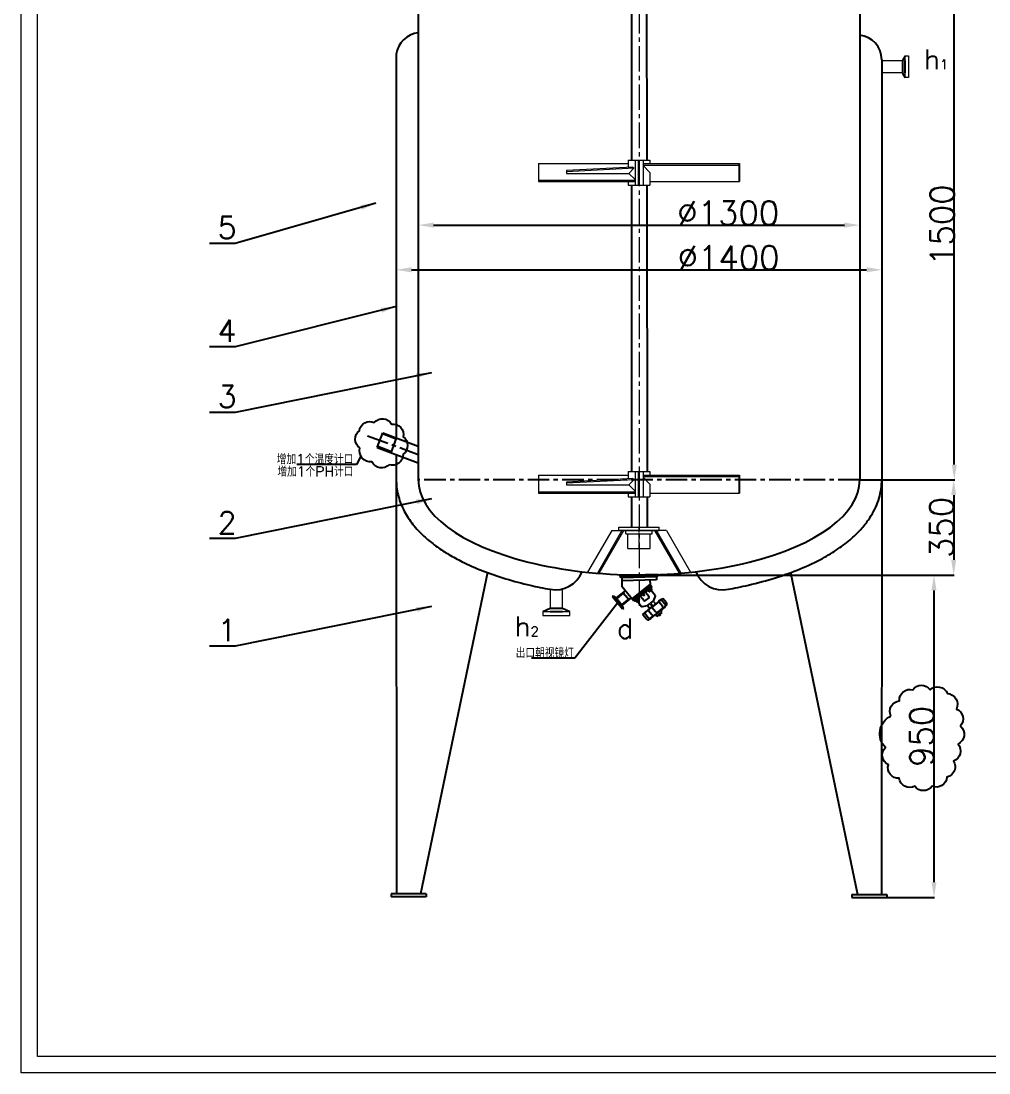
# Model space of a CAD drawing. Header units: millimetres. Extents: x 4043 to 11140, y -55 to 4644.
# Drawn here: x 4043 to 6894, y -55 to 3043 of the extents above; entities that cross this region are included whole.
import ezdxf

# ---------------------------------------------------------------- set-up
doc = ezdxf.new("R2010")
doc.units = ezdxf.units.MM
doc.header["$PDMODE"] = 3
for name, pattern in [('CENTER2', [1.125, 0.75, -0.125, 0.125, -0.125]), ('CENTERX2', [101.6, 63.5, -12.7, 12.7, -12.7]), ('点画线', [18, 12, -2, 2, -2])]:
    doc.linetypes.add(name, pattern=pattern)
for name, color, linetype, lineweight in [('EB0', 7, 'Continuous', 35), ('中心线', 1, 'CENTER2', 15), ('中心线层', 1, '点画线', 18), ('实线', 7, 'Continuous', 20), ('细实线层', 7, 'Continuous', 18)]:
    doc.layers.add(name, color=color, linetype=linetype, lineweight=lineweight)
for name, color, linetype in [('图层1', 2, 'Continuous'), ('点划线', 7, 'CENTERX2'), ('细实线', 7, 'Continuous')]:
    doc.layers.add(name, color=color, linetype=linetype)
doc.styles.get("Standard").update_dxf_attribs({"font": 'txt', "bigfont": 'gbcbig.shx'})
doc.dimstyles.new('ISO-25', dxfattribs={"dimtxt": 2.5, "dimasz": 2.5, "dimexe": 1.25, "dimexo": 0.625, "dimtad": 1, "dimtxsty": 'Standard', "dimcen": 2.5, "dimadec": 0, "dimazin": 0, "dimtfac": 1, "dimtmove": 0, "dimatfit": 3, "dimfxl": 0, "dimarcsym": 0})
pattern_1 = [(294.605025, (2215.4328, 1975.408), (0.72167718, 0.33048618), [])]

# ---------------------------------------------------------------- blocks, each defined once
blk = doc.blocks.new('*D4')
at = {"color": 0, "lineweight": -2, "transparency": 16777216}
for p, q in [((5148.3, 2648.2), (5148.3, 2309.1)), ((5193.3, 2310.4), (6533.4, 2310.4)), ((6578.4, 2311), (6578.4, 2311.6))]:
    blk.add_line(p, q, dxfattribs=at)
at = {"color": 0, "transparency": 16777216}
for points in [[(5193.3, 2317.9), (5193.3, 2302.9), (5148.3, 2310.4)], [(6533.4, 2317.9), (6533.4, 2302.9), (6578.4, 2310.4)]]:
    blk.add_solid(points, dxfattribs=at)
at = {"layer": 'Defpoints', "color": 0, "transparency": 16777216}
for p in [(5148.3, 2648.8), (6578.4, 2310.4), (6578.4, 2310.4)]:
    blk.add_point(p, dxfattribs=at)
at = {"color": 0, "transparency": 16777216, "insert": (6127.1, 2346), "char_height": 70, "attachment_point": 5}
blk.add_mtext('%%C1400', dxfattribs=at)
blk = doc.blocks.new('*D5')
at = {"color": 0, "lineweight": -2, "transparency": 16777216}
for p, q in [((5213.3, 2883.1), (5213.3, 2440.8)), ((6513.3, 2883.2), (6513.3, 2440.8)), ((5258.3, 2442), (6468.3, 2442))]:
    blk.add_line(p, q, dxfattribs=at)
at = {"color": 0, "transparency": 16777216}
for points in [[(5258.3, 2449.5), (5258.3, 2434.5), (5213.3, 2442)], [(6468.3, 2449.5), (6468.3, 2434.5), (6513.3, 2442)]]:
    blk.add_solid(points, dxfattribs=at)
at = {"layer": 'Defpoints', "color": 0, "transparency": 16777216}
for p in [(5213.3, 2883.7), (6513.3, 2883.8), (6513.3, 2442)]:
    blk.add_point(p, dxfattribs=at)
at = {"color": 0, "transparency": 16777216, "insert": (6126, 2477.7), "char_height": 70, "attachment_point": 5}
blk.add_mtext('%%C1300', dxfattribs=at)
blk = doc.blocks.new('*D6')
at = {"color": 0, "lineweight": -2, "transparency": 16777216}
for p, q in [((6513.9, 3192), (6793.1, 3192)), ((6791.9, 1737), (6791.9, 3147)), ((6579, 1692), (6793.1, 1692))]:
    blk.add_line(p, q, dxfattribs=at)
at = {"color": 0, "transparency": 16777216}
for points in [[(6784.4, 3147), (6799.4, 3147), (6791.9, 3192)], [(6784.4, 1737), (6799.4, 1737), (6791.9, 1692)]]:
    blk.add_solid(points, dxfattribs=at)
at = {"layer": 'Defpoints', "color": 0, "transparency": 16777216}
for p in [(6513.3, 3192), (6791.9, 3192), (6578.4, 1692)]:
    blk.add_point(p, dxfattribs=at)
at = {"color": 0, "transparency": 16777216, "insert": (6756.3, 2442), "char_height": 70, "attachment_point": 5, "rotation": 90}
blk.add_mtext('1500', dxfattribs=at)
blk = doc.blocks.new('*D7')
at = {"color": 0, "lineweight": -2, "transparency": 16777216}
for p, q in [((6514, 1692), (6791.4, 1692)), ((6790.2, 1647), (6790.2, 1456.2)), ((5883.1, 1411.2), (6791.4, 1411.2))]:
    blk.add_line(p, q, dxfattribs=at)
at = {"color": 0, "transparency": 16777216}
for points in [[(6782.7, 1647), (6797.7, 1647), (6790.2, 1692)], [(6782.7, 1456.2), (6797.7, 1456.2), (6790.2, 1411.2)]]:
    blk.add_solid(points, dxfattribs=at)
at = {"layer": 'Defpoints', "color": 0, "transparency": 16777216}
for p in [(6513.4, 1692), (5882.5, 1411.2), (6790.2, 1411.2)]:
    blk.add_point(p, dxfattribs=at)
at = {"color": 0, "transparency": 16777216, "insert": (6754.6, 1551.6), "char_height": 70, "attachment_point": 5, "rotation": 90}
blk.add_mtext('350', dxfattribs=at)
blk = doc.blocks.new('*D8')
at = {"color": 0, "lineweight": -2, "transparency": 16777216}
for p, q in [((5883.6, 1411.2), (6733.3, 1411.2)), ((6732.1, 1366.2), (6732.1, 506.9)), ((6594.3, 461.9), (6733.3, 461.9))]:
    blk.add_line(p, q, dxfattribs=at)
at = {"color": 0, "transparency": 16777216}
for points in [[(6724.6, 1366.2), (6739.6, 1366.2), (6732.1, 1411.2)], [(6724.6, 506.9), (6739.6, 506.9), (6732.1, 461.9)]]:
    blk.add_solid(points, dxfattribs=at)
at = {"layer": 'Defpoints', "color": 0, "transparency": 16777216}
for p in [(5883, 1411.2), (6593.7, 461.9), (6732.1, 461.9)]:
    blk.add_point(p, dxfattribs=at)
at = {"color": 0, "transparency": 16777216, "insert": (6696.4, 936.6), "char_height": 70, "attachment_point": 5, "rotation": 90}
blk.add_mtext('950', dxfattribs=at)
blk = doc.blocks.new('A$C515A5597')
at = {"linetype": 'ByBlock'}
h = blk.add_hatch(color=0, dxfattribs=at)
h.paths.add_polyline_path([(66.3, 180.1), (68.8, 177.8), (76.6, 186.1), (74.1, 188.5)])
h.paths.add_polyline_path([(102.7, 219.2), (105.2, 216.8), (113.1, 225.2), (110.6, 227.5)])
h = blk.add_hatch(dxfattribs=at)
h.set_pattern_fill('ANSI31', color=0, scale=0.25, angle=-110.395, style=0)
h.set_pattern_definition(pattern_1)
edge = h.paths.add_edge_path()
edge.add_line((2.7, 180), (4.3, 178.5))
edge.add_line((4.3, 178.5), (24, 199.6))
edge.add_spline(control_points=[(24, 199.6), (24, 199.6), (23.5, 200.2), (22.8, 200.6), (22.2, 201)], knot_values=[66.304817, 66.304817, 66.304817, 66.304817, 66.606782, 70.531321, 70.531321, 70.531321, 70.531321], degree=3, periodic=0)
edge.add_line((22.2, 201), (2.7, 180))
h = blk.add_hatch(dxfattribs=at)
h.set_pattern_fill('ANSI31', color=0, scale=0.25, angle=-110.395, style=0)
h.set_pattern_definition(pattern_1)
edge = h.paths.add_edge_path()
edge.add_line((23.2, 160.9), (24.8, 159.4))
edge.add_line((24.8, 159.4), (46.5, 182.6))
edge.add_spline(control_points=[(46.5, 182.6), (45.5, 182.6), (44.4, 182.5), (43.4, 182.6)], knot_values=[8.507226, 8.507226, 8.507226, 8.507226, 13.943445, 13.943445, 13.943445, 13.943445], degree=3, periodic=0)
edge.add_line((43.4, 182.6), (23.2, 160.9))
at = {"color": 0, "linetype": 'ByBlock'}
for p, q in [((127.8, 275.5), (3.4, 254.9)), ((4, 251.4), (128.3, 272.4)), ((10.8, 249.1), (122.7, 268.1)), ((124.6, 256.9), (12.6, 238)), ((103.4, 253.3), (105.8, 239.3)), ((28.7, 207.9), (2.7, 180)), ((60.9, 177.8), (15.7, 220)), ((54.2, 184), (105.8, 239.3)), ((57.6, 180.9), (109.1, 236.2)), ((112.5, 233), (60.9, 177.8)), ((89.3, 221.6), (92.6, 218.5)), ((96, 215.5), (106.4, 226.6)), ((96.2, 210.9), (107.5, 200.4)), ((110.6, 227.5), (102.7, 219.2)), ((105.2, 216.8), (113.1, 225.2)), ((105.8, 239.3), (112.5, 233)), ((112.1, 221.3), (126.9, 207.5)), ((2.7, 180), (24.8, 159.4)), ((24, 199.6), (4.3, 178.5)), ((43.4, 182.6), (23.2, 160.9)), ((50.8, 187.2), (24.8, 159.4)), ((66.3, 180.1), (74.1, 188.5)), ((77.3, 195.4), (66.9, 184.3)), ((76.6, 186.1), (68.8, 177.8)), ((70.8, 201.7), (74.1, 198.6)), ((72.6, 178.9), (87.4, 165.1)), ((93.1, 185), (81.8, 195.6)), ((96.7, 138.5), (154.1, 200)), ((107.6, 195.9), (97.7, 185.2)), ((107.5, 169.8), (114.9, 177.7)), ((114.9, 177.7), (124.3, 168.9)), ((116.2, 179.2), (123.7, 187.1)), ((116.2, 179.2), (125.7, 170.4)), ((138.2, 183.8), (121.9, 166.3)), ((128, 203.3), (123.7, 187.1)), ((123.7, 187.1), (133.1, 178.3)), ((138.2, 183.8), (138.6, 183.4)), ((142.2, 189.5), (148, 195.8)), ((142.2, 188.3), (155.9, 175.6)), ((149.2, 195.8), (162.8, 183)), ((167.5, 187.5), (154.1, 200)), ((165.3, 176.3), (167.8, 179)), ((91.6, 164.3), (107.5, 169.8)), ((96.1, 140.2), (105, 149.7)), ((96.2, 139), (109.8, 126.3)), ((101.6, 143.8), (115, 131.2)), ((106.1, 149.7), (106.7, 149.2)), ((107.5, 169.8), (116.2, 161.6)), ((111.3, 156.4), (120.7, 166.4)), ((111.3, 155.3), (125, 142.5)), ((121.8, 166.5), (135.5, 153.7)), ((123.5, 131.5), (131.9, 140.5)), ((136.3, 142.9), (146.8, 154.1)), ((142.6, 138.7), (137.2, 143.8)), ((141.9, 139.4), (156.3, 154.9)), ((142.3, 151.7), (158.4, 168.9)), ((157.1, 154.2), (142.6, 138.7)), ((157.1, 154.2), (151.9, 159)), ((156.3, 164.3), (163.2, 171.7)), ((123.6, 129.3), (121.1, 126.7)), ((123.6, 129.3), (131, 137.3))]:
    blk.add_line(p, q, dxfattribs=at)
at = {"color": 0}
for p, q in [((127.8, 275.5), (128.3, 272.4)), ((3.4, 254.9), (4, 251.4)), ((4, 251.4), (10.8, 249.1)), ((10.8, 249.1), (15.7, 220)), ((128.3, 272.4), (122.7, 268.1)), ((122.7, 268.1), (124.6, 256.9))]:
    blk.add_line(p, q, dxfattribs=at)
for p, q in [((-8.3, 185), (-10.8, 182.3)), ((28, 146.1), (-10.8, 182.3)), ((-8.3, 185), (2.7, 180)), ((-8.3, 185), (30.6, 148.8)), ((13.7, 169.7), (24.8, 159.4)), ((30.6, 148.8), (24.8, 159.4)), ((30.6, 148.8), (28, 146.1))]:
    blk.add_line(p, q)
at = {"color": 0, "linetype": 'ByBlock'}
for points in [[(108.1, 216.9), (113.2, 222.4, 0.414214), (113.1, 225.2), (108.8, 229.2), (101, 220.8), (105.2, 216.8, 0.414214)], [(76.7, 183.3), (71.6, 177.9, -0.414214), (68.8, 177.8), (64.5, 181.7), (72.4, 190.1), (76.6, 186.1, -0.414214)]]:
    blk.add_lwpolyline(points, format="xyb", close=True, dxfattribs=at)
blk.add_lwpolyline([(153.5, 145.6), (151.1, 143), (148.7, 145.2), (151.1, 147.8)], close=True, dxfattribs=at)
blk.add_circle((90.4, 201.9), 1.2, dxfattribs=at)
for centre, radius, start, end in [((98.4, 213.3), 3.2, 136.9648, 226.9648), ((124.2, 204.6), 4, 342.3406, 46.9648), ((79.7, 193.2), 3.2, 46.9648, 136.9648), ((95.3, 187.4), 3.2, 226.9648, 316.9648), ((105.3, 198.1), 3.2, 316.9648, 46.9648), ((142.8, 188.9), 0.8, 136.9648, 226.9648), ((148.6, 195.2), 0.8, 46.9648, 136.9648), ((150.4, 169.7), 8, 316.9648, 46.9648), ((157.4, 177.2), 8, 316.9648, 46.9648), ((163.4, 183.1), 6, 316.9648, 46.9648), ((90.1, 168.1), 4, 226.9648, 291.589), ((96.7, 139.6), 0.8, 136.9648, 226.9648), ((105.6, 149.1), 0.8, 46.9648, 136.9648), ((111.9, 155.9), 0.8, 136.9648, 226.9648), ((121.3, 165.9), 0.8, 46.9648, 136.9648), ((130.5, 148.4), 8, 226.9648, 316.9648), ((128, 139.5), 3.83, 323.6899, 11.8357), ((140.9, 159.6), 8, 226.9648, 316.9648), ((143.7, 156.4), 3.83, 323.6899, 11.8357), ((153.3, 160.5), 2, 136.9648, 226.9648), ((150.4, 169.7), 8, 280.1169, 316.9648), ((115.3, 132.1), 8, 226.9648, 316.9648), ((119.1, 135.6), 6, 226.9648, 316.9648), ((117.8, 134.8), 8, 316.9648, 353.8127)]:
    blk.add_arc(centre, radius, start, end, dxfattribs=at)
blk.add_open_spline([(46.5, 182.6), (44.8, 182.6), (39.4, 181.9), (35.9, 189.8), (27.6, 192.8), (25.4, 198.7), (22.8, 200.6), (22.2, 201)], degree=3, knots=[8.507226, 8.507226, 8.507226, 8.507226, 17.7833, 34.239815, 53.170281, 66.606782, 70.531321, 70.531321, 70.531321, 70.531321], dxfattribs=at)

msp = doc.modelspace()

# ---------------------------------------------------------------- linework, layer by layer
at = {"ltscale": 150}
for p, q in [((5841.596, 3465.687), (5841.596, 2633.673)), ((5885.598, 3465.687), (5886.226, 2633.673)), ((5841.596, 2559.313), (5841.596, 1716.234)), ((5886.302, 2559.313), (5886.985, 1716.234)), ((5841.596, 1641.873), (5841.596, 1552.21)), ((5887.061, 1641.873), (5887.27, 1552.21))]:
    msp.add_line(p, q, dxfattribs=at)
for p, q in [((5213.308, 3192.031), (5213.387, 1692.028)), ((6513.31, 3192.031), (6513.384, 1692.028)), ((5148.324, 2945.024), (5148.383, 1815.461)), ((6578.326, 2928.67), (6578.384, 1692.032)), ((6639.205, 2926.558), (6639.193, 2889.786)), ((6647.591, 2940.389), (6639.205, 2926.558)), ((6647.575, 2890.082), (6647.587, 2926.854)), ((6639.193, 2889.786), (6647.571, 2876.546)), ((6159.761, 2569.936), (6159.761, 2623.051)), ((5108.586, 1830.143), (5213.383, 1791.482)), ((5092.568, 1786.714), (5213.385, 1742.154)), ((5148.386, 1766.127), (5148.39, 1693.679)), ((6159.761, 1652.496), (6159.761, 1705.611)), ((6375.259, 1692.028), (6375.259, 1692.02)), ((5416.792, 1418.759), (5219.599, 472.957)), ((6309.709, 1418.696), (6507.222, 471.303)), ((5601.62, 1312.712), (5580.476, 1303.36)), ((5638.392, 1312.712), (5601.62, 1312.712)), ((5638.392, 1303.36), (5601.62, 1303.36)), ((5659.536, 1303.36), (5638.392, 1312.712)), ((5236.32, 472.982), (5133.089, 472.982)), ((6490.454, 471.328), (6593.685, 471.328)), ((5236.336, 463.586), (5133.096, 463.586)), ((6490.437, 461.932), (6593.678, 461.932))]:
    msp.add_line(p, q)
for centre, radius, start, end in [((5220.757, 2935.401), 73.069, 95.841434, 172.432095), ((6504.997, 2928.427), 73.33, 0.189976, 83.481003), ((5617.572, 1452.176), 84.171, 258.845417, 338.543797), ((6109.168, 1452.176), 84.171, 201.44841, 281.890932)]:
    msp.add_arc(centre, radius, start, end)
msp.add_ellipse((5863.383, 1691.994), major_axis=(-650.001, -0.034), ratio=0.43085464, start_param=6.27918973, end_param=9.42477796)
for points, knots in [([(5148.39, 1693.679), (5148.319, 1685.996), (5148.727, 1678.309), (5150.482, 1663.046), (5151.83, 1655.472), (5155.413, 1640.538), (5157.648, 1633.18), (5162.932, 1618.749), (5165.982, 1611.678), (5172.817, 1597.86), (5176.603, 1591.114), (5184.84, 1577.958), (5189.291, 1571.547), (5198.801, 1559.057), (5203.86, 1552.976), (5217.729, 1537.591), (5226.975, 1528.53), (5246.768, 1511.141), (5257.315, 1502.812), (5279.623, 1486.828), (5291.385, 1479.173), (5316.048, 1464.501), (5328.951, 1457.485), (5361.716, 1441.138), (5382.151, 1432.138), (5425.01, 1415.426), (5447.434, 1407.714), (5494.006, 1393.61), (5518.154, 1387.218), (5562.152, 1377.112), (5581.713, 1373.121), (5601.62, 1369.543)], [6.27918973, 6.27918973, 6.27918973, 6.27918973, 6.33268047, 6.33268047, 6.38617122, 6.38617122, 6.43966196, 6.43966196, 6.4931527, 6.4931527, 6.54664345, 6.54664345, 6.60013419, 6.60013419, 6.65362493, 6.65362493, 6.73907587, 6.73907587, 6.82452681, 6.82452681, 6.90997775, 6.90997775, 6.99542869, 6.99542869, 7.1183239, 7.1183239, 7.24121911, 7.24121911, 7.36411432, 7.36411432, 7.45872445, 7.45872445, 7.45872445, 7.45872445]), ([(6126.511, 1369.811), (6143.24, 1372.759), (6164.623, 1377.107), (6212.903, 1388.277), (6239.433, 1395.447), (6290.349, 1411.389), (6314.735, 1420.161), (6361.015, 1439.267), (6382.909, 1449.601), (6419.611, 1469.516), (6434.943, 1478.8), (6463.727, 1498.411), (6477.181, 1508.737), (6499.209, 1528.052), (6508.196, 1536.81), (6524.832, 1555.076), (6532.483, 1564.585), (6544.847, 1582.359), (6549.84, 1590.475), (6558.75, 1607.208), (6562.666, 1615.824), (6569.28, 1633.496), (6571.976, 1642.553), (6576.014, 1660.971), (6577.355, 1670.332), (6578.249, 1683.833), (6578.384, 1687.932), (6578.384, 1692.032)], [8.24333668, 8.24333668, 8.24333668, 8.24333668, 8.34667787, 8.34667787, 8.48232556, 8.48232556, 8.61797325, 8.61797325, 8.75362094, 8.75362094, 8.86082178, 8.86082178, 8.96802261, 8.96802261, 9.05078478, 9.05078478, 9.13354695, 9.13354695, 9.19922023, 9.19922023, 9.26489352, 9.26489352, 9.33056681, 9.33056681, 9.39624009, 9.39624009, 9.42477796, 9.42477796, 9.42477796, 9.42477796])]:
    msp.add_open_spline(points, degree=3, knots=knots)
at = {"layer": 'EB0', "color": 7, "linetype": 'Continuous', "lineweight": 18}
for p, q in [((5803.825, 1542.46), (5803.825, 1552.21)), ((5803.825, 1552.21), (5922.992, 1552.21)), ((5922.992, 1542.46), (5922.992, 1552.21)), ((5782.882, 1542.46), (5711.969, 1419.636)), ((5813.222, 1542.46), (5740.766, 1416.961)), ((5817.728, 1542.46), (5745.069, 1416.612)), ((5782.882, 1542.46), (5922.992, 1542.46)), ((5943.936, 1542.46), (5803.825, 1542.46)), ((5824.76, 1532.71), (5824.76, 1542.46)), ((5824.76, 1532.71), (5902.057, 1532.71)), ((5830.909, 1489.377), (5830.909, 1532.71)), ((5895.909, 1489.377), (5895.909, 1532.71)), ((5902.057, 1532.71), (5902.057, 1542.46)), ((5909.09, 1542.46), (5981.74, 1416.625)), ((5913.595, 1542.46), (5986.044, 1416.975)), ((5943.936, 1542.46), (6014.838, 1419.653)), ((5830.909, 1489.377), (5895.909, 1489.377))]:
    msp.add_line(p, q, dxfattribs=at)
at = {"layer": '中心线', "ltscale": 100}
msp.add_line((5863.817, 4206.511), (5863.37, 1320.909), dxfattribs=at)
at = {"layer": '中心线层', "linetype": '点画线', "lineweight": 18}
msp.add_line((5863.409, 1487.752), (5863.409, 1553.835), dxfattribs=at)
at = {"layer": '图层1'}
for points in [[(5040.916, 1786.19, -0.52056705), (5039.93, 1836.468, -0.52056705), (5039.93, 1836.468, -0.52056705), (5083.828, 1860.62, -0.52056705), (5083.828, 1860.62, -0.52056705), (5134.632, 1856.184, -0.52056705), (5134.632, 1856.184, -0.52056705), (5168.665, 1818.23, -0.52056705), (5168.665, 1818.23, -0.52056705), (5168.665, 1767.953, -0.52056705), (5168.665, 1767.953, -0.52056705), (5127.233, 1736.406, -0.52056705), (5127.233, 1736.406, -0.52056705), (5076.923, 1744.786, -0.52056705), (5076.923, 1744.786, -0.52056705)], [(6605.068, 996.247, -0.52056705), (6630.575, 1041.159, -0.52056705), (6630.575, 1041.159, -0.52056705), (6669.444, 1073.933, -0.52056705), (6669.444, 1073.933, -0.52056705), (6720.459, 1073.933, -0.52056705), (6720.459, 1073.933, -0.52056705), (6771.474, 1063.008, -0.52056705), (6771.474, 1063.008, -0.52056705), (6798.196, 1016.882, -0.52056705), (6798.196, 1016.882, -0.52056705), (6810.343, 967.114, -0.52056705), (6810.343, 967.114, -0.52056705), (6803.055, 913.705, -0.52056705), (6803.055, 913.705, -0.52056705), (6789.694, 863.937, -0.52056705), (6789.694, 863.937, -0.52056705), (6770.26, 816.597, -0.52056705), (6770.26, 816.597, -0.52056705), (6726.532, 789.893, -0.52056705), (6726.532, 789.893, -0.52056705), (6675.517, 789.893, -0.52056705), (6675.517, 789.893, -0.52056705), (6629.36, 812.956, -0.52056705), (6629.36, 812.956, -0.52056705), (6597.78, 853.013, -0.52056705), (6597.78, 853.013, -0.52056705), (6589.277, 903.994, -0.52056705), (6589.277, 903.994, -0.52056705)]]:
    msp.add_lwpolyline(points, format="xyb", close=True, dxfattribs=at)
at = {"layer": '实线'}
for p, q in [((4043.297, -54.667), (4043.297, 4643.99)), ((4092.241, -5.722), (4092.241, 4595.046)), ((11091.282, -5.722), (4092.241, -5.722)), ((11140.226, -54.667), (4043.297, -54.667))]:
    msp.add_line(p, q, dxfattribs=at)
for points in [[(6578.919, 2926.887), (6639.385, 2926.856)], [(6639.193, 2890.084), (6578.905, 2890.114)], [(5601.62, 1369.653), (5601.62, 1312.712)], [(5638.392, 1312.712), (5638.392, 1370.62)], [(5601.62, 1303.36), (5638.392, 1303.36)]]:
    msp.add_lwpolyline(points, dxfattribs=at)
for points in [[(6647.571, 2876.546), (6647.591, 2940.389), (6657.517, 2940.386), (6657.498, 2876.543)], [(5659.536, 1303.36), (5580.476, 1303.36), (5580.476, 1292.386), (5659.536, 1292.386)]]:
    msp.add_lwpolyline(points, close=True, dxfattribs=at)
at = {"layer": '点划线'}
for p, q in [((5063.901, 1821.956), (5213.383, 1766.97)), ((6513.384, 1692.028), (5213.387, 1692.028))]:
    msp.add_line(p, q, dxfattribs=at)
at = {"layer": '细实线'}
for p, q in [((5092.568, 1786.714), (5108.586, 1830.143)), ((5148.528, 1812.113), (5107.514, 1827.239)), ((5133.581, 1771.587), (5149.599, 1815.017)), ((5134.734, 1774.614), (5093.695, 1789.67)), ((5148.39, 1693.679), (5148.986, 472.982)), ((6578.384, 1692.025), (6577.787, 471.328)), ((5133.089, 472.982), (5133.096, 463.586)), ((5236.32, 472.982), (5236.336, 463.586)), ((6490.454, 471.328), (6490.437, 461.932)), ((6593.685, 471.328), (6593.678, 461.932))]:
    msp.add_line(p, q, dxfattribs=at)
at = {"layer": '细实线层', "linetype": 'Continuous', "lineweight": 18}
for p, q in [((5831.54, 2633.673), (5895.277, 2633.673)), ((5831.54, 2633.673), (5831.54, 2612.086)), ((5895.277, 2633.673), (5895.277, 2623.051)), ((5567.056, 2623.051), (5567.056, 2569.936)), ((5567.056, 2623.051), (5831.54, 2623.051)), ((5845.427, 2612.814), (5649.924, 2602.564)), ((5649.924, 2602.564), (5649.924, 2594.369)), ((5848.662, 2609.579), (5650.102, 2599.169)), ((5833.042, 2594.42), (5848.432, 2609.809)), ((5848.432, 2609.809), (5845.427, 2612.814)), ((5875.212, 2621.37), (5876.358, 2623.051)), ((5875.212, 2618.801), (6159.761, 2618.801)), ((5895.277, 2597.065), (5875.212, 2617.13)), ((5876.358, 2623.051), (6159.761, 2623.051)), ((5567.056, 2574.185), (5851.606, 2574.185)), ((5649.924, 2594.369), (5832.992, 2594.369)), ((5833.042, 2594.42), (5851.606, 2575.857)), ((5851.606, 2571.617), (5850.46, 2569.936)), ((5895.277, 2597.065), (5895.277, 2559.313)), ((5567.056, 2569.936), (5850.46, 2569.936)), ((5831.54, 2569.936), (5831.54, 2559.313)), ((5831.54, 2559.313), (5895.277, 2559.313)), ((5895.277, 2569.936), (6159.761, 2569.936)), ((5567.056, 1705.611), (5567.056, 1652.496)), ((5567.056, 1705.611), (5831.54, 1705.611)), ((5831.54, 1716.234), (5895.277, 1716.234)), ((5831.54, 1716.234), (5831.54, 1694.646)), ((5875.212, 1703.93), (5876.358, 1705.611)), ((5876.358, 1705.611), (6159.761, 1705.611)), ((5895.277, 1716.234), (5895.277, 1705.611)), ((5845.427, 1695.374), (5649.924, 1685.124)), ((5649.924, 1685.124), (5649.924, 1676.929)), ((5649.924, 1676.929), (5832.992, 1676.929)), ((5848.662, 1692.139), (5650.102, 1681.729)), ((5833.042, 1676.98), (5848.432, 1692.369)), ((5833.042, 1676.98), (5851.606, 1658.417)), ((5848.432, 1692.369), (5845.427, 1695.374)), ((5875.212, 1701.362), (6159.761, 1701.362)), ((5895.277, 1679.625), (5875.212, 1699.69)), ((5895.277, 1679.625), (5895.277, 1641.873)), ((5567.056, 1656.745), (5851.606, 1656.745)), ((5567.056, 1652.496), (5850.46, 1652.496)), ((5831.54, 1652.496), (5831.54, 1641.873)), ((5831.54, 1641.873), (5895.277, 1641.873)), ((5851.606, 1654.177), (5850.46, 1652.496)), ((5895.277, 1652.496), (6159.761, 1652.496))]:
    msp.add_line(p, q, dxfattribs=at)
at = {"layer": '细实线层'}
for p, q in [((5851.606, 2633.673), (5851.606, 2559.313)), ((5861.835, 2559.313), (5861.835, 2633.673)), ((5864.982, 2559.313), (5864.982, 2633.673)), ((5875.212, 2633.673), (5875.212, 2559.313)), ((5851.606, 1716.234), (5851.606, 1641.873)), ((5861.835, 1641.873), (5861.835, 1716.234)), ((5864.982, 1641.873), (5864.982, 1716.234)), ((5875.212, 1716.234), (5875.212, 1641.873))]:
    msp.add_line(p, q, dxfattribs=at)

# ---------------------------------------------------------------- block references
at = {"xscale": 0.9, "yscale": 0.9, "zscale": 0.9, "rotation": 351.8944221046206}
msp.add_blockref('A$C515A5597', (5771.296, 1183.965), dxfattribs=at)

# ---------------------------------------------------------------- texts
at = {"insert": (6774.198, 2959.485), "char_height": 58.73319, "width": 1696.75176, "attachment_point": 3, "rotation": 359.982253}
msp.add_mtext('h{\\H0.48418x;1}', dxfattribs=at)
at = {"color": 3, "char_height": 65, "attachment_point": 1}
for s, insert in [('5', (4622.313, 2467.543)), ('4', (4622.313, 2163.268)), ('3', (4622.313, 1969.833)), ('2', (4622.313, 1598.138)), ('1', (4622.313, 1281.494))]:
    msp.add_mtext_dynamic_manual_height_columns(s, width=280.82444, gutter_width=12.5, heights=[0], dxfattribs=dict(at, insert=insert))
at = {"width": 1696.75176, "attachment_point": 1}
for s, insert, char_height in [('h{\\H0.48418x;2}', (5496.094, 1289.857), 58.73319), ('d', (5798.161, 1283.721), 58.733)]:
    msp.add_mtext(s, dxfattribs=dict(at, insert=insert, char_height=char_height))
at = {"layer": '图层1', "char_height": 30, "attachment_point": 9}
for s, insert in [('增加1个温度计口', (5021.842, 1737.857)), ('增加1个PH计口', (5021.842, 1701.211)), ('出口朝视镜灯', (5671.317, 1167.189))]:
    msp.add_mtext(s, dxfattribs=dict(at, insert=insert))

# ---------------------------------------------------------------- dimensions: what is measured, and where the dimension line sits
at = {"color": 3}
for base, p1, p2, text, picture, middle in [((6791.878, 3192.031), (6578.384, 1692.032), (6513.31, 3192.031), '1500', '*D6', (6756.253, 2442.032)), ((6790.185, 1411.182), (6513.384, 1692.028), (5882.516, 1411.182), '350', '*D7', (6754.56, 1551.605)), ((6732.06, 461.932), (5883.024, 1411.182), (6593.678, 461.932), '950', '*D8', (6696.435, 936.557))]:
    dim = msp.add_linear_dim(base=base, p1=p1, p2=p2, angle=90, text=text, dimstyle='ISO-25', override={"dimtxt": 70, "dimasz": 45, "dimfxl": 2}, dxfattribs=at)
    dim.commit()
    dim.dimension.update_dxf_attribs({"geometry": picture, "text_midpoint": middle})
for base, p1, p2, text, picture, middle in [((6513.326, 2442.03), (5213.324, 2883.741), (6513.326, 2883.805), '%%C1300', '*D5', (6126.047, 2442.03)), ((6578.355, 2310.351), (5148.34, 2648.818), (6578.355, 2310.351), '%%C1400', '*D4', (6127.116, 2310.351))]:
    dim = msp.add_linear_dim(base=base, p1=p1, p2=p2, text=text, dimstyle='ISO-25', override={"dimtxt": 70, "dimasz": 45, "dimfxl": 2}, dxfattribs=at)
    dim.commit()
    dim.dimension.update_dxf_attribs({"geometry": picture, "text_midpoint": middle, "dimtype": 160})

# ---------------------------------------------------------------- leaders
for points in [[(5088.348, 2506.479), (4674.401, 2388.247), (4598.78, 2388.247)], [(5148.339, 2202.207), (4674.401, 2083.972), (4598.78, 2083.972)], [(5252.469, 2007.393), (4674.401, 1890.537), (4598.78, 1890.537)], [(5252.469, 1635.698), (4674.401, 1518.842), (4598.78, 1518.842)], [(5252.469, 1319.054), (4674.401, 1202.198), (4598.78, 1202.198)]]:
    msp.add_leader(points, dimstyle='ISO-25', override={"dimtxt": 70, "dimasz": 45, "dimfxl": 2}, dxfattribs=at)
at = {"layer": '图层1', "annotation_type": 0, "has_hookline": 1, "hookline_direction": 1}
for points, text_width in [([(5044.478, 1761.231), (5031.547, 1737.232), (5022.467, 1737.232)], 165.919), ([(5799.79, 1329.158), (5673.922, 1166.564), (5671.942, 1166.564)], 124.412)]:
    msp.add_leader(points, dimstyle='ISO-25', override={"dimgap": 0.625, "dimtad": 1, "dimfxl": 2}, dxfattribs=dict(at, text_width=text_width))

doc.saveas('drawing.dxf')
